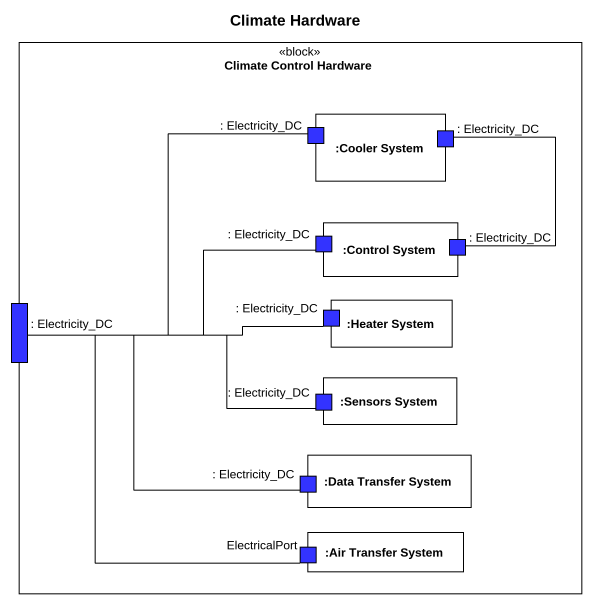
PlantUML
@startuml
title Climate Hardware
rectangle "Climate Control Hardware" as Climate_Control_Hardware <<block>> {
  rectangle ":Cooler System" as Cooler_System {
    port ": Electricity_DC" as Electricity_DC #3333FF
    port ": Electricity_DC" as Electricity_DC_2 #3333FF
  }
  rectangle ":Control System" as Control_System {
    port ": Electricity_DC" as Electricity_DC_3 #3333FF
    port ": Electricity_DC" as Electricity_DC_4 #3333FF
  }
  port ": Electricity_DC" as Electricity_DC_5 #3333FF
  rectangle ":Heater System" as Heater_System {
    port ": Electricity_DC" as Electricity_DC_6 #3333FF
  }
  rectangle ":Sensors System" as Sensors_System {
    port ": Electricity_DC" as Electricity_DC_7 #3333FF
  }
  rectangle ":Data Transfer System" as Data_Transfer_System {
    port ": Electricity_DC" as Electricity_DC_8 #3333FF
  }
  rectangle ":Air Transfer System" as Air_Transfer_System {
    port ElectricalPort #3333FF
  }
}
Electricity_DC -- Electricity_DC_5
Electricity_DC_3 -left- Electricity_DC_5
Electricity_DC_4 -up- Electricity_DC_2
Electricity_DC_6 -left- Electricity_DC_5
Electricity_DC_7 -left- Electricity_DC_5
Electricity_DC_8 -left- Electricity_DC_5
ElectricalPort -up- Electricity_DC_5
@enduml
